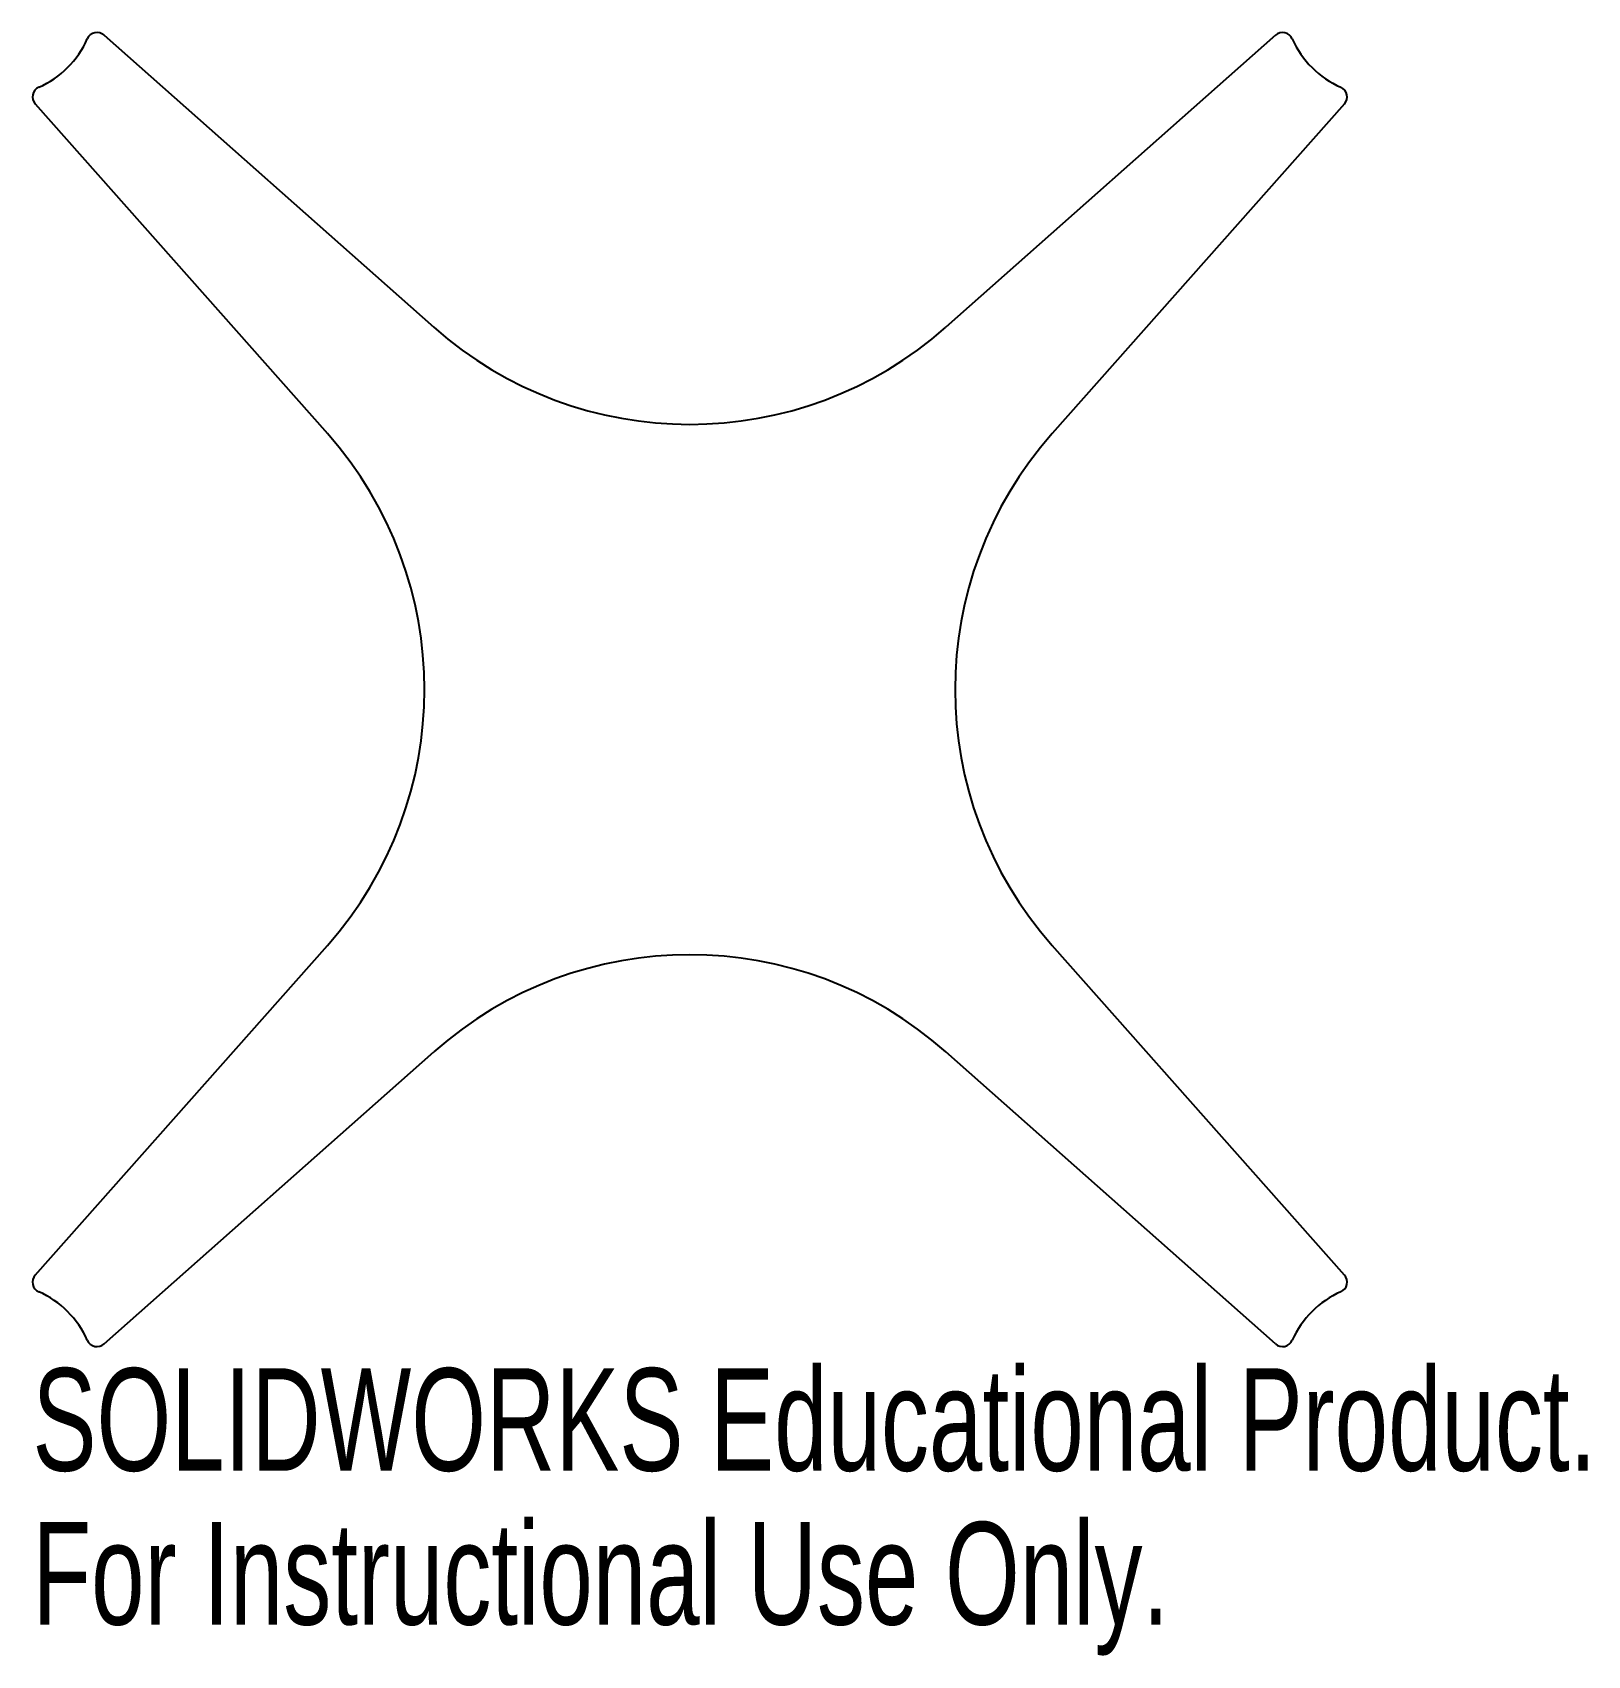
# Model space of a CAD drawing. Header units: inches. Extents: x -1.22 to 1.67, y -1.79 to 1.22.
import ezdxf

# ---------------------------------------------------------------- set-up
doc = ezdxf.new("R2010")
doc.units = ezdxf.units.IN
doc.header["$MEASUREMENT"] = 0
doc.styles.add('SLDTEXTSTYLE0', font='TXT', dxfattribs={"width": 0.7})

msp = doc.modelspace()

# ---------------------------------------------------------------- linework, layer by layer
at = {"color": 7, "linetype": 'Continuous', "lineweight": 25}
for p, q in [((-1.0866, 1.2143), (-0.4748, 0.6722)), ((1.0866, 1.2143), (0.4748, 0.6722)), ((-1.2143, 1.0866), (-0.6722, 0.4748)), ((1.2143, 1.0866), (0.6722, 0.4748)), ((-1.2143, -1.0866), (-0.6722, -0.4748)), ((1.2143, -1.0866), (0.6722, -0.4748)), ((-1.0866, -1.2143), (-0.4748, -0.6722)), ((1.0866, -1.2143), (0.4748, -0.6722))]:
    msp.add_line(p, q, dxfattribs=at)
for centre, radius, start, end in [((-1.2795, 1.2795), 0.1772, 293.9547, 336.0453), ((-1.0996, 1.1996), 0.0197, 48.4543, 156.0453), ((1.0996, 1.1996), 0.0197, 23.9547, 131.5457), ((1.2795, 1.2795), 0.1772, 203.9547, 246.0453), ((-1.1996, 1.0996), 0.0197, 113.9547, 221.5457), ((1.1996, 1.0996), 0.0197, 318.4543, 66.0453), ((0, 1.2081), 0.716, 228.4543, 311.5457), ((-1.2081, 0), 0.716, 318.4543, 41.5457), ((1.2081, 0), 0.716, 138.4543, 221.5457), ((0, -1.2081), 0.716, 48.4543, 131.5457), ((-1.1996, -1.0996), 0.0197, 138.4543, 246.0453), ((1.1996, -1.0996), 0.0197, 293.9547, 41.5457), ((-1.2795, -1.2795), 0.1772, 23.9547, 66.0453), ((1.2795, -1.2795), 0.1772, 113.9547, 156.0453), ((-1.0996, -1.1996), 0.0197, 203.9547, 311.5457), ((1.0996, -1.1996), 0.0197, 228.4543, 336.0453)]:
    msp.add_arc(centre, radius, start, end, dxfattribs=at)

# ---------------------------------------------------------------- texts
at = {"color": 7, "linetype": 'Continuous', "char_height": 0.1903, "attachment_point": 1, "style": 'SLDTEXTSTYLE0'}
for s, insert in [('SOLIDWORKS Educational Product.', (-1.2193, -1.2594)), ('For Instructional Use Only.', (-1.2193, -1.5449))]:
    msp.add_mtext(s, dxfattribs=dict(at, insert=insert))

doc.saveas('drawing.dxf')
